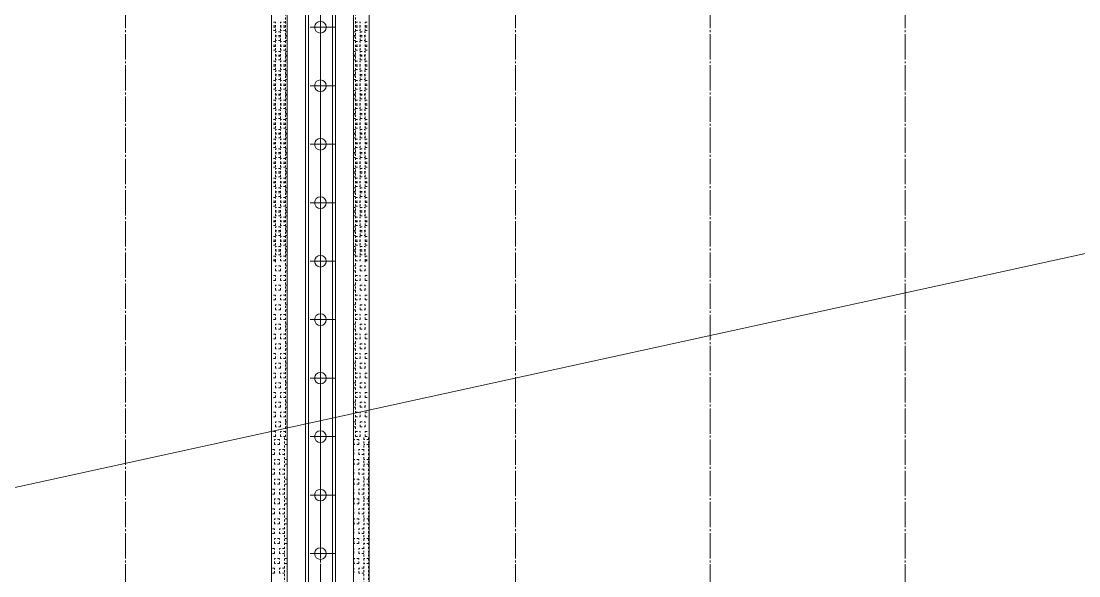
# Model space of a CAD drawing. Header units: millimetres. Extents: x 132745 to 150447, y -25377 to -12762.
# Drawn here: x 136112 to 136655, y -15472 to -15187 of the extents above; entities that cross this region are included whole.
import ezdxf

# ---------------------------------------------------------------- set-up
doc = ezdxf.new("R2010")
doc.units = ezdxf.units.MM
doc.linetypes.add('AD_LTYPE1 0 mm', pattern=[16, 13, -1, 1, -1])
doc.linetypes.add('AD_LTYPE3 0 mm', pattern=[2, 1, -1])
doc.layers.add('CAXA_0', color=7, linetype='Continuous', lineweight=18)
doc.layers.add('cdr_dim', color=7, linetype='Continuous', lineweight=18)
for name, color, linetype, lineweight, true_color in [('cdr_dwg1', 4, 'Continuous', 18, 0x00ffff), ('cdr_dwg3', 1, 'AD_LTYPE1 0 mm', 18, 0xff0000), ('cdr_dwg5', 6, 'AD_LTYPE3 0 mm', 18, 0xff00ff)]:
    doc.layers.add(name, color=color, linetype=linetype, lineweight=lineweight, true_color=true_color)

msp = doc.modelspace()

# ---------------------------------------------------------------- linework, layer by layer
at = {"layer": 'CAXA_0', "color": 4, "linetype": 'Continuous', "true_color": 0x00ffff}
for p, q in [((136258.217, -16145.337), (136258.217, -14441.471)), ((136273.602, -16145.337), (136273.602, -14441.471))]:
    msp.add_line(p, q, dxfattribs=at)
at = {"layer": 'CAXA_0', "color": 7, "linetype": 'Continuous'}
for p, q in [((136259.756, -16145.337), (136259.756, -14441.471)), ((136272.064, -16145.337), (136272.064, -14441.471))]:
    msp.add_line(p, q, dxfattribs=at)
at = {"layer": 'cdr_dim', "linetype": 'Continuous'}
msp.add_line((135904.525, -15471.262), (137665.95, -15086.175), dxfattribs=at)
at = {"layer": 'cdr_dwg1', "linetype": 'Continuous'}
for p, q in [((136240.91, -14481.471), (136240.91, -16135.337)), ((136248.91, -14481.471), (136248.91, -16135.337)), ((136282.91, -14481.471), (136282.91, -16135.337)), ((136290.91, -14481.471), (136290.91, -16135.337))]:
    msp.add_line(p, q, dxfattribs=at)
for centre in [(136265.91, -15190.471), (136265.91, -15220.471), (136265.91, -15250.471), (136265.91, -15280.471), (136265.91, -15310.471), (136265.91, -15340.471), (136265.91, -15370.471), (136265.91, -15370.471), (136265.91, -15400.471), (136265.91, -15430.471), (136265.91, -15460.471)]:
    msp.add_circle(centre, 3, dxfattribs=at)
at = {"layer": 'cdr_dwg3', "linetype": 'AD_LTYPE1 0 mm'}
for p, q in [((136165.91, -14377.961), (136165.91, -16225.471)), ((136265.91, -14377.961), (136265.91, -16225.471)), ((136365.91, -14377.961), (136365.91, -16225.471)), ((136465.91, -14377.961), (136465.91, -16225.471)), ((136565.91, -14377.961), (136565.91, -16225.471)), ((136265.91, -14409.707), (136265.91, -15588.471)), ((136265.91, -14437.471), (136265.91, -15451.791)), ((136273.602, -15190.471), (136259.756, -15190.471)), ((136273.602, -15220.471), (136259.756, -15220.471)), ((136273.602, -15250.471), (136259.756, -15250.471)), ((136273.602, -15280.471), (136259.756, -15280.471)), ((136273.602, -15310.471), (136259.756, -15310.471)), ((136273.602, -15340.471), (136259.756, -15340.471)), ((136273.602, -15370.471), (136259.756, -15370.471)), ((136273.602, -15370.471), (136259.756, -15370.471)), ((136273.602, -15400.471), (136259.756, -15400.471)), ((136273.602, -15430.471), (136259.756, -15430.471)), ((136273.602, -15460.471), (136259.756, -15460.471))]:
    msp.add_line(p, q, dxfattribs=at)
at = {"layer": 'cdr_dwg5', "linetype": 'AD_LTYPE3 0 mm'}
for p, q in [((136247.932, -15400.471), (136247.932, -14796.567)), ((136283.887, -15400.471), (136283.887, -14796.567)), ((136247.932, -15308.428), (136247.932, -14975.332)), ((136283.887, -15308.428), (136283.887, -14975.332)), ((136242.932, -15187.862), (136240.91, -15187.862)), ((136242.932, -15189.724), (136240.91, -15189.724)), ((136242.932, -15190.362), (136240.91, -15190.362)), ((136242.932, -15190.362), (136242.932, -15187.862)), ((136242.932, -15192.224), (136242.932, -15189.724)), ((136247.932, -15187.862), (136245.432, -15187.862)), ((136245.432, -15190.362), (136245.432, -15187.862)), ((136247.932, -15189.724), (136245.432, -15189.724)), ((136245.432, -15192.224), (136245.432, -15189.724)), ((136247.932, -15190.362), (136245.432, -15190.362)), ((136283.887, -15187.862), (136286.387, -15187.862)), ((136283.887, -15189.724), (136286.387, -15189.724)), ((136283.887, -15190.362), (136286.387, -15190.362)), ((136286.387, -15190.362), (136286.387, -15187.862)), ((136286.387, -15192.224), (136286.387, -15189.724)), ((136288.887, -15187.862), (136290.91, -15187.862)), ((136288.887, -15190.362), (136288.887, -15187.862)), ((136288.887, -15189.724), (136290.91, -15189.724)), ((136288.887, -15192.224), (136288.887, -15189.724)), ((136288.887, -15190.362), (136290.91, -15190.362)), ((136242.932, -15192.224), (136240.91, -15192.224)), ((136245.432, -15192.862), (136242.932, -15192.862)), ((136242.932, -15195.362), (136242.932, -15192.862)), ((136245.432, -15194.724), (136242.932, -15194.724)), ((136242.932, -15197.224), (136242.932, -15194.724)), ((136245.432, -15195.362), (136242.932, -15195.362)), ((136247.932, -15192.224), (136245.432, -15192.224)), ((136245.432, -15195.362), (136245.432, -15192.862)), ((136245.432, -15197.224), (136245.432, -15194.724)), ((136248.91, -15192.862), (136247.932, -15192.862)), ((136248.91, -15194.724), (136247.932, -15194.724)), ((136248.91, -15195.362), (136247.932, -15195.362)), ((136282.91, -15192.862), (136283.887, -15192.862)), ((136282.91, -15194.724), (136283.887, -15194.724)), ((136282.91, -15195.362), (136283.887, -15195.362)), ((136283.887, -15192.224), (136286.387, -15192.224)), ((136286.387, -15192.862), (136288.887, -15192.862)), ((136286.387, -15195.362), (136286.387, -15192.862)), ((136286.387, -15194.724), (136288.887, -15194.724)), ((136286.387, -15197.224), (136286.387, -15194.724)), ((136286.387, -15195.362), (136288.887, -15195.362)), ((136288.887, -15192.224), (136290.91, -15192.224)), ((136288.887, -15195.362), (136288.887, -15192.862)), ((136288.887, -15197.224), (136288.887, -15194.724)), ((136242.932, -15197.862), (136240.91, -15197.862)), ((136242.932, -15199.724), (136240.91, -15199.724)), ((136242.932, -15200.362), (136240.91, -15200.362)), ((136245.432, -15197.224), (136242.932, -15197.224)), ((136242.932, -15200.362), (136242.932, -15197.862)), ((136242.932, -15202.224), (136242.932, -15199.724)), ((136247.932, -15197.862), (136245.432, -15197.862)), ((136245.432, -15200.362), (136245.432, -15197.862)), ((136247.932, -15199.724), (136245.432, -15199.724)), ((136245.432, -15202.224), (136245.432, -15199.724)), ((136247.932, -15200.362), (136245.432, -15200.362)), ((136248.91, -15197.224), (136247.932, -15197.224)), ((136282.91, -15197.224), (136283.887, -15197.224)), ((136283.887, -15197.862), (136286.387, -15197.862)), ((136283.887, -15199.724), (136286.387, -15199.724)), ((136283.887, -15200.362), (136286.387, -15200.362)), ((136286.387, -15197.224), (136288.887, -15197.224)), ((136286.387, -15200.362), (136286.387, -15197.862)), ((136286.387, -15202.224), (136286.387, -15199.724)), ((136288.887, -15197.862), (136290.91, -15197.862)), ((136288.887, -15200.362), (136288.887, -15197.862)), ((136288.887, -15199.724), (136290.91, -15199.724)), ((136288.887, -15202.224), (136288.887, -15199.724)), ((136288.887, -15200.362), (136290.91, -15200.362)), ((136242.932, -15202.224), (136240.91, -15202.224)), ((136245.432, -15202.862), (136242.932, -15202.862)), ((136242.932, -15205.362), (136242.932, -15202.862)), ((136245.432, -15204.724), (136242.932, -15204.724)), ((136242.932, -15207.224), (136242.932, -15204.724)), ((136245.432, -15205.362), (136242.932, -15205.362)), ((136245.432, -15207.224), (136242.932, -15207.224)), ((136247.932, -15202.224), (136245.432, -15202.224)), ((136245.432, -15205.362), (136245.432, -15202.862)), ((136245.432, -15207.224), (136245.432, -15204.724)), ((136248.91, -15202.862), (136247.932, -15202.862)), ((136248.91, -15204.724), (136247.932, -15204.724)), ((136248.91, -15205.362), (136247.932, -15205.362)), ((136248.91, -15207.224), (136247.932, -15207.224)), ((136282.91, -15202.862), (136283.887, -15202.862)), ((136282.91, -15204.724), (136283.887, -15204.724)), ((136282.91, -15205.362), (136283.887, -15205.362)), ((136282.91, -15207.224), (136283.887, -15207.224)), ((136283.887, -15202.224), (136286.387, -15202.224)), ((136286.387, -15202.862), (136288.887, -15202.862)), ((136286.387, -15205.362), (136286.387, -15202.862)), ((136286.387, -15204.724), (136288.887, -15204.724)), ((136286.387, -15207.224), (136286.387, -15204.724)), ((136286.387, -15205.362), (136288.887, -15205.362)), ((136286.387, -15207.224), (136288.887, -15207.224)), ((136288.887, -15202.224), (136290.91, -15202.224)), ((136288.887, -15205.362), (136288.887, -15202.862)), ((136288.887, -15207.224), (136288.887, -15204.724)), ((136242.932, -15207.862), (136240.91, -15207.862)), ((136242.932, -15209.724), (136240.91, -15209.724)), ((136242.932, -15210.362), (136240.91, -15210.362)), ((136242.932, -15212.224), (136240.91, -15212.224)), ((136242.932, -15210.362), (136242.932, -15207.862)), ((136242.932, -15212.224), (136242.932, -15209.724)), ((136247.932, -15207.862), (136245.432, -15207.862)), ((136245.432, -15210.362), (136245.432, -15207.862)), ((136247.932, -15209.724), (136245.432, -15209.724)), ((136245.432, -15212.224), (136245.432, -15209.724)), ((136247.932, -15210.362), (136245.432, -15210.362)), ((136247.932, -15212.224), (136245.432, -15212.224)), ((136283.887, -15207.862), (136286.387, -15207.862)), ((136283.887, -15209.724), (136286.387, -15209.724)), ((136283.887, -15210.362), (136286.387, -15210.362)), ((136283.887, -15212.224), (136286.387, -15212.224)), ((136286.387, -15210.362), (136286.387, -15207.862)), ((136286.387, -15212.224), (136286.387, -15209.724)), ((136288.887, -15207.862), (136290.91, -15207.862)), ((136288.887, -15210.362), (136288.887, -15207.862)), ((136288.887, -15209.724), (136290.91, -15209.724)), ((136288.887, -15212.224), (136288.887, -15209.724)), ((136288.887, -15210.362), (136290.91, -15210.362)), ((136288.887, -15212.224), (136290.91, -15212.224)), ((136242.932, -15217.862), (136240.91, -15217.862)), ((136245.432, -15212.862), (136242.932, -15212.862)), ((136242.932, -15215.362), (136242.932, -15212.862)), ((136245.432, -15214.724), (136242.932, -15214.724)), ((136242.932, -15217.224), (136242.932, -15214.724)), ((136245.432, -15215.362), (136242.932, -15215.362)), ((136245.432, -15217.224), (136242.932, -15217.224)), ((136242.932, -15220.362), (136242.932, -15217.862)), ((136245.432, -15215.362), (136245.432, -15212.862)), ((136245.432, -15217.224), (136245.432, -15214.724)), ((136247.932, -15217.862), (136245.432, -15217.862)), ((136245.432, -15220.362), (136245.432, -15217.862)), ((136248.91, -15212.862), (136247.932, -15212.862)), ((136248.91, -15214.724), (136247.932, -15214.724)), ((136248.91, -15215.362), (136247.932, -15215.362)), ((136248.91, -15217.224), (136247.932, -15217.224)), ((136282.91, -15212.862), (136283.887, -15212.862)), ((136282.91, -15214.724), (136283.887, -15214.724)), ((136282.91, -15215.362), (136283.887, -15215.362)), ((136282.91, -15217.224), (136283.887, -15217.224)), ((136283.887, -15217.862), (136286.387, -15217.862)), ((136286.387, -15212.862), (136288.887, -15212.862)), ((136286.387, -15215.362), (136286.387, -15212.862)), ((136286.387, -15214.724), (136288.887, -15214.724)), ((136286.387, -15217.224), (136286.387, -15214.724)), ((136286.387, -15215.362), (136288.887, -15215.362)), ((136286.387, -15217.224), (136288.887, -15217.224)), ((136286.387, -15220.362), (136286.387, -15217.862)), ((136288.887, -15215.362), (136288.887, -15212.862)), ((136288.887, -15217.224), (136288.887, -15214.724)), ((136288.887, -15217.862), (136290.91, -15217.862)), ((136288.887, -15220.362), (136288.887, -15217.862)), ((136242.932, -15219.724), (136240.91, -15219.724)), ((136242.932, -15220.362), (136240.91, -15220.362)), ((136242.932, -15222.224), (136240.91, -15222.224)), ((136242.932, -15222.224), (136242.932, -15219.724)), ((136245.432, -15222.862), (136242.932, -15222.862)), ((136242.932, -15225.362), (136242.932, -15222.862)), ((136247.932, -15219.724), (136245.432, -15219.724)), ((136245.432, -15222.224), (136245.432, -15219.724)), ((136247.932, -15220.362), (136245.432, -15220.362)), ((136247.932, -15222.224), (136245.432, -15222.224)), ((136245.432, -15225.362), (136245.432, -15222.862)), ((136248.91, -15222.862), (136247.932, -15222.862)), ((136282.91, -15222.862), (136283.887, -15222.862)), ((136283.887, -15219.724), (136286.387, -15219.724)), ((136283.887, -15220.362), (136286.387, -15220.362)), ((136283.887, -15222.224), (136286.387, -15222.224)), ((136286.387, -15222.224), (136286.387, -15219.724)), ((136286.387, -15222.862), (136288.887, -15222.862)), ((136286.387, -15225.362), (136286.387, -15222.862)), ((136288.887, -15219.724), (136290.91, -15219.724)), ((136288.887, -15222.224), (136288.887, -15219.724)), ((136288.887, -15220.362), (136290.91, -15220.362)), ((136288.887, -15222.224), (136290.91, -15222.224)), ((136288.887, -15225.362), (136288.887, -15222.862)), ((136242.932, -15227.862), (136240.91, -15227.862)), ((136245.432, -15224.724), (136242.932, -15224.724)), ((136242.932, -15227.224), (136242.932, -15224.724)), ((136245.432, -15225.362), (136242.932, -15225.362)), ((136245.432, -15227.224), (136242.932, -15227.224)), ((136242.932, -15230.362), (136242.932, -15227.862)), ((136245.432, -15227.224), (136245.432, -15224.724)), ((136247.932, -15227.862), (136245.432, -15227.862)), ((136245.432, -15230.362), (136245.432, -15227.862)), ((136248.91, -15224.724), (136247.932, -15224.724)), ((136248.91, -15225.362), (136247.932, -15225.362)), ((136248.91, -15227.224), (136247.932, -15227.224)), ((136282.91, -15224.724), (136283.887, -15224.724)), ((136282.91, -15225.362), (136283.887, -15225.362)), ((136282.91, -15227.224), (136283.887, -15227.224)), ((136283.887, -15227.862), (136286.387, -15227.862)), ((136286.387, -15224.724), (136288.887, -15224.724)), ((136286.387, -15227.224), (136286.387, -15224.724)), ((136286.387, -15225.362), (136288.887, -15225.362)), ((136286.387, -15227.224), (136288.887, -15227.224)), ((136286.387, -15230.362), (136286.387, -15227.862)), ((136288.887, -15227.224), (136288.887, -15224.724)), ((136288.887, -15227.862), (136290.91, -15227.862)), ((136288.887, -15230.362), (136288.887, -15227.862)), ((136242.932, -15229.724), (136240.91, -15229.724)), ((136242.932, -15230.362), (136240.91, -15230.362)), ((136242.932, -15232.224), (136240.91, -15232.224)), ((136242.932, -15232.224), (136242.932, -15229.724)), ((136245.432, -15232.862), (136242.932, -15232.862)), ((136242.932, -15235.362), (136242.932, -15232.862)), ((136247.932, -15229.724), (136245.432, -15229.724)), ((136245.432, -15232.224), (136245.432, -15229.724)), ((136247.932, -15230.362), (136245.432, -15230.362)), ((136247.932, -15232.224), (136245.432, -15232.224)), ((136245.432, -15235.362), (136245.432, -15232.862)), ((136248.91, -15232.862), (136247.932, -15232.862)), ((136282.91, -15232.862), (136283.887, -15232.862)), ((136283.887, -15229.724), (136286.387, -15229.724)), ((136283.887, -15230.362), (136286.387, -15230.362)), ((136283.887, -15232.224), (136286.387, -15232.224)), ((136286.387, -15232.224), (136286.387, -15229.724)), ((136286.387, -15232.862), (136288.887, -15232.862)), ((136286.387, -15235.362), (136286.387, -15232.862)), ((136288.887, -15229.724), (136290.91, -15229.724)), ((136288.887, -15232.224), (136288.887, -15229.724)), ((136288.887, -15230.362), (136290.91, -15230.362)), ((136288.887, -15232.224), (136290.91, -15232.224)), ((136288.887, -15235.362), (136288.887, -15232.862)), ((136242.932, -15237.862), (136240.91, -15237.862)), ((136242.932, -15239.724), (136240.91, -15239.724)), ((136245.432, -15234.724), (136242.932, -15234.724)), ((136242.932, -15237.224), (136242.932, -15234.724)), ((136245.432, -15235.362), (136242.932, -15235.362)), ((136245.432, -15237.224), (136242.932, -15237.224)), ((136242.932, -15240.362), (136242.932, -15237.862)), ((136242.932, -15242.224), (136242.932, -15239.724)), ((136245.432, -15237.224), (136245.432, -15234.724)), ((136247.932, -15237.862), (136245.432, -15237.862)), ((136245.432, -15240.362), (136245.432, -15237.862)), ((136247.932, -15239.724), (136245.432, -15239.724)), ((136245.432, -15242.224), (136245.432, -15239.724)), ((136248.91, -15234.724), (136247.932, -15234.724)), ((136248.91, -15235.362), (136247.932, -15235.362)), ((136248.91, -15237.224), (136247.932, -15237.224)), ((136282.91, -15234.724), (136283.887, -15234.724)), ((136282.91, -15235.362), (136283.887, -15235.362)), ((136282.91, -15237.224), (136283.887, -15237.224)), ((136283.887, -15237.862), (136286.387, -15237.862)), ((136283.887, -15239.724), (136286.387, -15239.724)), ((136286.387, -15234.724), (136288.887, -15234.724)), ((136286.387, -15237.224), (136286.387, -15234.724)), ((136286.387, -15235.362), (136288.887, -15235.362)), ((136286.387, -15237.224), (136288.887, -15237.224)), ((136286.387, -15240.362), (136286.387, -15237.862)), ((136286.387, -15242.224), (136286.387, -15239.724)), ((136288.887, -15237.224), (136288.887, -15234.724)), ((136288.887, -15237.862), (136290.91, -15237.862)), ((136288.887, -15240.362), (136288.887, -15237.862)), ((136288.887, -15239.724), (136290.91, -15239.724)), ((136288.887, -15242.224), (136288.887, -15239.724)), ((136242.932, -15240.362), (136240.91, -15240.362)), ((136242.932, -15242.224), (136240.91, -15242.224)), ((136245.432, -15242.862), (136242.932, -15242.862)), ((136242.932, -15245.362), (136242.932, -15242.862)), ((136245.432, -15244.724), (136242.932, -15244.724)), ((136242.932, -15247.224), (136242.932, -15244.724)), ((136247.932, -15240.362), (136245.432, -15240.362)), ((136247.932, -15242.224), (136245.432, -15242.224)), ((136245.432, -15245.362), (136245.432, -15242.862)), ((136245.432, -15247.224), (136245.432, -15244.724)), ((136248.91, -15242.862), (136247.932, -15242.862)), ((136248.91, -15244.724), (136247.932, -15244.724)), ((136282.91, -15242.862), (136283.887, -15242.862)), ((136282.91, -15244.724), (136283.887, -15244.724)), ((136283.887, -15240.362), (136286.387, -15240.362)), ((136283.887, -15242.224), (136286.387, -15242.224)), ((136286.387, -15242.862), (136288.887, -15242.862)), ((136286.387, -15245.362), (136286.387, -15242.862)), ((136286.387, -15244.724), (136288.887, -15244.724)), ((136286.387, -15247.224), (136286.387, -15244.724)), ((136288.887, -15240.362), (136290.91, -15240.362)), ((136288.887, -15242.224), (136290.91, -15242.224)), ((136288.887, -15245.362), (136288.887, -15242.862)), ((136288.887, -15247.224), (136288.887, -15244.724)), ((136242.932, -15247.862), (136240.91, -15247.862)), ((136242.932, -15249.724), (136240.91, -15249.724)), ((136242.932, -15250.362), (136240.91, -15250.362)), ((136245.432, -15245.362), (136242.932, -15245.362)), ((136245.432, -15247.224), (136242.932, -15247.224)), ((136242.932, -15250.362), (136242.932, -15247.862)), ((136242.932, -15252.224), (136242.932, -15249.724)), ((136247.932, -15247.862), (136245.432, -15247.862)), ((136245.432, -15250.362), (136245.432, -15247.862)), ((136247.932, -15249.724), (136245.432, -15249.724)), ((136245.432, -15252.224), (136245.432, -15249.724)), ((136247.932, -15250.362), (136245.432, -15250.362)), ((136248.91, -15245.362), (136247.932, -15245.362)), ((136248.91, -15247.224), (136247.932, -15247.224)), ((136282.91, -15245.362), (136283.887, -15245.362)), ((136282.91, -15247.224), (136283.887, -15247.224)), ((136283.887, -15247.862), (136286.387, -15247.862)), ((136283.887, -15249.724), (136286.387, -15249.724)), ((136283.887, -15250.362), (136286.387, -15250.362)), ((136286.387, -15245.362), (136288.887, -15245.362)), ((136286.387, -15247.224), (136288.887, -15247.224)), ((136286.387, -15250.362), (136286.387, -15247.862)), ((136286.387, -15252.224), (136286.387, -15249.724)), ((136288.887, -15247.862), (136290.91, -15247.862)), ((136288.887, -15250.362), (136288.887, -15247.862)), ((136288.887, -15249.724), (136290.91, -15249.724)), ((136288.887, -15252.224), (136288.887, -15249.724)), ((136288.887, -15250.362), (136290.91, -15250.362)), ((136242.932, -15252.224), (136240.91, -15252.224)), ((136245.432, -15252.862), (136242.932, -15252.862)), ((136242.932, -15255.362), (136242.932, -15252.862)), ((136245.432, -15254.724), (136242.932, -15254.724)), ((136242.932, -15257.224), (136242.932, -15254.724)), ((136245.432, -15255.362), (136242.932, -15255.362)), ((136247.932, -15252.224), (136245.432, -15252.224)), ((136245.432, -15255.362), (136245.432, -15252.862)), ((136245.432, -15257.224), (136245.432, -15254.724)), ((136248.91, -15252.862), (136247.932, -15252.862)), ((136248.91, -15254.724), (136247.932, -15254.724)), ((136248.91, -15255.362), (136247.932, -15255.362)), ((136282.91, -15252.862), (136283.887, -15252.862)), ((136282.91, -15254.724), (136283.887, -15254.724)), ((136282.91, -15255.362), (136283.887, -15255.362)), ((136283.887, -15252.224), (136286.387, -15252.224)), ((136286.387, -15252.862), (136288.887, -15252.862)), ((136286.387, -15255.362), (136286.387, -15252.862)), ((136286.387, -15254.724), (136288.887, -15254.724)), ((136286.387, -15257.224), (136286.387, -15254.724)), ((136286.387, -15255.362), (136288.887, -15255.362)), ((136288.887, -15252.224), (136290.91, -15252.224)), ((136288.887, -15255.362), (136288.887, -15252.862)), ((136288.887, -15257.224), (136288.887, -15254.724)), ((136242.932, -15257.862), (136240.91, -15257.862)), ((136242.932, -15259.724), (136240.91, -15259.724)), ((136242.932, -15260.362), (136240.91, -15260.362)), ((136245.432, -15257.224), (136242.932, -15257.224)), ((136242.932, -15260.362), (136242.932, -15257.862)), ((136242.932, -15262.224), (136242.932, -15259.724)), ((136247.932, -15257.862), (136245.432, -15257.862)), ((136245.432, -15260.362), (136245.432, -15257.862)), ((136247.932, -15259.724), (136245.432, -15259.724)), ((136245.432, -15262.224), (136245.432, -15259.724)), ((136247.932, -15260.362), (136245.432, -15260.362)), ((136248.91, -15257.224), (136247.932, -15257.224)), ((136282.91, -15257.224), (136283.887, -15257.224)), ((136283.887, -15257.862), (136286.387, -15257.862)), ((136283.887, -15259.724), (136286.387, -15259.724)), ((136283.887, -15260.362), (136286.387, -15260.362)), ((136286.387, -15257.224), (136288.887, -15257.224)), ((136286.387, -15260.362), (136286.387, -15257.862)), ((136286.387, -15262.224), (136286.387, -15259.724)), ((136288.887, -15257.862), (136290.91, -15257.862)), ((136288.887, -15260.362), (136288.887, -15257.862)), ((136288.887, -15259.724), (136290.91, -15259.724)), ((136288.887, -15262.224), (136288.887, -15259.724)), ((136288.887, -15260.362), (136290.91, -15260.362)), ((136242.932, -15262.224), (136240.91, -15262.224)), ((136245.432, -15262.862), (136242.932, -15262.862)), ((136242.932, -15265.362), (136242.932, -15262.862)), ((136245.432, -15264.724), (136242.932, -15264.724)), ((136242.932, -15267.224), (136242.932, -15264.724)), ((136245.432, -15265.362), (136242.932, -15265.362)), ((136247.932, -15262.224), (136245.432, -15262.224)), ((136245.432, -15265.362), (136245.432, -15262.862)), ((136245.432, -15267.224), (136245.432, -15264.724)), ((136248.91, -15262.862), (136247.932, -15262.862)), ((136248.91, -15264.724), (136247.932, -15264.724)), ((136248.91, -15265.362), (136247.932, -15265.362)), ((136282.91, -15262.862), (136283.887, -15262.862)), ((136282.91, -15264.724), (136283.887, -15264.724)), ((136282.91, -15265.362), (136283.887, -15265.362)), ((136283.887, -15262.224), (136286.387, -15262.224)), ((136286.387, -15262.862), (136288.887, -15262.862)), ((136286.387, -15265.362), (136286.387, -15262.862)), ((136286.387, -15264.724), (136288.887, -15264.724)), ((136286.387, -15267.224), (136286.387, -15264.724)), ((136286.387, -15265.362), (136288.887, -15265.362)), ((136288.887, -15262.224), (136290.91, -15262.224)), ((136288.887, -15265.362), (136288.887, -15262.862)), ((136288.887, -15267.224), (136288.887, -15264.724)), ((136242.932, -15267.862), (136240.91, -15267.862)), ((136242.932, -15269.724), (136240.91, -15269.724)), ((136242.932, -15270.362), (136240.91, -15270.362)), ((136242.932, -15272.224), (136240.91, -15272.224)), ((136245.432, -15267.224), (136242.932, -15267.224)), ((136242.932, -15270.362), (136242.932, -15267.862)), ((136242.932, -15272.224), (136242.932, -15269.724)), ((136247.932, -15267.862), (136245.432, -15267.862)), ((136245.432, -15270.362), (136245.432, -15267.862)), ((136247.932, -15269.724), (136245.432, -15269.724)), ((136245.432, -15272.224), (136245.432, -15269.724)), ((136247.932, -15270.362), (136245.432, -15270.362)), ((136247.932, -15272.224), (136245.432, -15272.224)), ((136248.91, -15267.224), (136247.932, -15267.224)), ((136282.91, -15267.224), (136283.887, -15267.224)), ((136283.887, -15267.862), (136286.387, -15267.862)), ((136283.887, -15269.724), (136286.387, -15269.724)), ((136283.887, -15270.362), (136286.387, -15270.362)), ((136283.887, -15272.224), (136286.387, -15272.224)), ((136286.387, -15267.224), (136288.887, -15267.224)), ((136286.387, -15270.362), (136286.387, -15267.862)), ((136286.387, -15272.224), (136286.387, -15269.724)), ((136288.887, -15267.862), (136290.91, -15267.862)), ((136288.887, -15270.362), (136288.887, -15267.862)), ((136288.887, -15269.724), (136290.91, -15269.724)), ((136288.887, -15272.224), (136288.887, -15269.724)), ((136288.887, -15270.362), (136290.91, -15270.362)), ((136288.887, -15272.224), (136290.91, -15272.224)), ((136245.432, -15272.862), (136242.932, -15272.862)), ((136242.932, -15275.362), (136242.932, -15272.862)), ((136245.432, -15274.724), (136242.932, -15274.724)), ((136242.932, -15277.224), (136242.932, -15274.724)), ((136245.432, -15275.362), (136242.932, -15275.362)), ((136245.432, -15277.224), (136242.932, -15277.224)), ((136245.432, -15275.362), (136245.432, -15272.862)), ((136245.432, -15277.224), (136245.432, -15274.724)), ((136248.91, -15272.862), (136247.932, -15272.862)), ((136248.91, -15274.724), (136247.932, -15274.724)), ((136248.91, -15275.362), (136247.932, -15275.362)), ((136248.91, -15277.224), (136247.932, -15277.224)), ((136282.91, -15272.862), (136283.887, -15272.862)), ((136282.91, -15274.724), (136283.887, -15274.724)), ((136282.91, -15275.362), (136283.887, -15275.362)), ((136282.91, -15277.224), (136283.887, -15277.224)), ((136286.387, -15272.862), (136288.887, -15272.862)), ((136286.387, -15275.362), (136286.387, -15272.862)), ((136286.387, -15274.724), (136288.887, -15274.724)), ((136286.387, -15277.224), (136286.387, -15274.724)), ((136286.387, -15275.362), (136288.887, -15275.362)), ((136286.387, -15277.224), (136288.887, -15277.224)), ((136288.887, -15275.362), (136288.887, -15272.862)), ((136288.887, -15277.224), (136288.887, -15274.724)), ((136242.932, -15277.862), (136240.91, -15277.862)), ((136242.932, -15279.724), (136240.91, -15279.724)), ((136242.932, -15280.362), (136240.91, -15280.362)), ((136242.932, -15282.224), (136240.91, -15282.224)), ((136242.932, -15280.362), (136242.932, -15277.862)), ((136242.932, -15282.224), (136242.932, -15279.724)), ((136245.432, -15282.862), (136242.932, -15282.862)), ((136242.932, -15285.362), (136242.932, -15282.862)), ((136247.932, -15277.862), (136245.432, -15277.862)), ((136245.432, -15280.362), (136245.432, -15277.862)), ((136247.932, -15279.724), (136245.432, -15279.724)), ((136245.432, -15282.224), (136245.432, -15279.724)), ((136247.932, -15280.362), (136245.432, -15280.362)), ((136247.932, -15282.224), (136245.432, -15282.224)), ((136245.432, -15285.362), (136245.432, -15282.862)), ((136248.91, -15282.862), (136247.932, -15282.862)), ((136282.91, -15282.862), (136283.887, -15282.862)), ((136283.887, -15277.862), (136286.387, -15277.862)), ((136283.887, -15279.724), (136286.387, -15279.724)), ((136283.887, -15280.362), (136286.387, -15280.362)), ((136283.887, -15282.224), (136286.387, -15282.224)), ((136286.387, -15280.362), (136286.387, -15277.862)), ((136286.387, -15282.224), (136286.387, -15279.724)), ((136286.387, -15282.862), (136288.887, -15282.862)), ((136286.387, -15285.362), (136286.387, -15282.862)), ((136288.887, -15277.862), (136290.91, -15277.862)), ((136288.887, -15280.362), (136288.887, -15277.862)), ((136288.887, -15279.724), (136290.91, -15279.724)), ((136288.887, -15282.224), (136288.887, -15279.724)), ((136288.887, -15280.362), (136290.91, -15280.362)), ((136288.887, -15282.224), (136290.91, -15282.224)), ((136288.887, -15285.362), (136288.887, -15282.862)), ((136242.932, -15287.862), (136240.91, -15287.862)), ((136245.432, -15284.724), (136242.932, -15284.724)), ((136242.932, -15287.224), (136242.932, -15284.724)), ((136245.432, -15285.362), (136242.932, -15285.362)), ((136245.432, -15287.224), (136242.932, -15287.224)), ((136242.932, -15290.362), (136242.932, -15287.862)), ((136245.432, -15287.224), (136245.432, -15284.724)), ((136247.932, -15287.862), (136245.432, -15287.862)), ((136245.432, -15290.362), (136245.432, -15287.862)), ((136248.91, -15284.724), (136247.932, -15284.724)), ((136248.91, -15285.362), (136247.932, -15285.362)), ((136248.91, -15287.224), (136247.932, -15287.224)), ((136282.91, -15284.724), (136283.887, -15284.724)), ((136282.91, -15285.362), (136283.887, -15285.362)), ((136282.91, -15287.224), (136283.887, -15287.224)), ((136283.887, -15287.862), (136286.387, -15287.862)), ((136286.387, -15284.724), (136288.887, -15284.724)), ((136286.387, -15287.224), (136286.387, -15284.724)), ((136286.387, -15285.362), (136288.887, -15285.362)), ((136286.387, -15287.224), (136288.887, -15287.224)), ((136286.387, -15290.362), (136286.387, -15287.862)), ((136288.887, -15287.224), (136288.887, -15284.724)), ((136288.887, -15287.862), (136290.91, -15287.862)), ((136288.887, -15290.362), (136288.887, -15287.862)), ((136242.932, -15289.724), (136240.91, -15289.724)), ((136242.932, -15290.362), (136240.91, -15290.362)), ((136242.932, -15292.224), (136240.91, -15292.224)), ((136242.932, -15292.224), (136242.932, -15289.724)), ((136245.432, -15292.862), (136242.932, -15292.862)), ((136242.932, -15295.362), (136242.932, -15292.862)), ((136247.932, -15289.724), (136245.432, -15289.724)), ((136245.432, -15292.224), (136245.432, -15289.724)), ((136247.932, -15290.362), (136245.432, -15290.362)), ((136247.932, -15292.224), (136245.432, -15292.224)), ((136245.432, -15295.362), (136245.432, -15292.862)), ((136248.91, -15292.862), (136247.932, -15292.862)), ((136282.91, -15292.862), (136283.887, -15292.862)), ((136283.887, -15289.724), (136286.387, -15289.724)), ((136283.887, -15290.362), (136286.387, -15290.362)), ((136283.887, -15292.224), (136286.387, -15292.224)), ((136286.387, -15292.224), (136286.387, -15289.724)), ((136286.387, -15292.862), (136288.887, -15292.862)), ((136286.387, -15295.362), (136286.387, -15292.862)), ((136288.887, -15289.724), (136290.91, -15289.724)), ((136288.887, -15292.224), (136288.887, -15289.724)), ((136288.887, -15290.362), (136290.91, -15290.362)), ((136288.887, -15292.224), (136290.91, -15292.224)), ((136288.887, -15295.362), (136288.887, -15292.862)), ((136242.932, -15297.862), (136240.91, -15297.862)), ((136245.432, -15294.724), (136242.932, -15294.724)), ((136242.932, -15297.224), (136242.932, -15294.724)), ((136245.432, -15295.362), (136242.932, -15295.362)), ((136245.432, -15297.224), (136242.932, -15297.224)), ((136242.932, -15300.362), (136242.932, -15297.862)), ((136245.432, -15297.224), (136245.432, -15294.724)), ((136247.932, -15297.862), (136245.432, -15297.862)), ((136245.432, -15300.362), (136245.432, -15297.862)), ((136248.91, -15294.724), (136247.932, -15294.724)), ((136248.91, -15295.362), (136247.932, -15295.362)), ((136248.91, -15297.224), (136247.932, -15297.224)), ((136282.91, -15294.724), (136283.887, -15294.724)), ((136282.91, -15295.362), (136283.887, -15295.362)), ((136282.91, -15297.224), (136283.887, -15297.224)), ((136283.887, -15297.862), (136286.387, -15297.862)), ((136286.387, -15294.724), (136288.887, -15294.724)), ((136286.387, -15297.224), (136286.387, -15294.724)), ((136286.387, -15295.362), (136288.887, -15295.362)), ((136286.387, -15297.224), (136288.887, -15297.224)), ((136286.387, -15300.362), (136286.387, -15297.862)), ((136288.887, -15297.224), (136288.887, -15294.724)), ((136288.887, -15297.862), (136290.91, -15297.862)), ((136288.887, -15300.362), (136288.887, -15297.862)), ((136242.932, -15299.724), (136240.91, -15299.724)), ((136242.932, -15300.362), (136240.91, -15300.362)), ((136242.932, -15302.224), (136240.91, -15302.224)), ((136242.932, -15302.224), (136242.932, -15299.724)), ((136245.432, -15302.862), (136242.932, -15302.862)), ((136242.932, -15305.362), (136242.932, -15302.862)), ((136245.432, -15304.724), (136242.932, -15304.724)), ((136242.932, -15307.224), (136242.932, -15304.724)), ((136247.932, -15299.724), (136245.432, -15299.724)), ((136245.432, -15302.224), (136245.432, -15299.724)), ((136247.932, -15300.362), (136245.432, -15300.362)), ((136247.932, -15302.224), (136245.432, -15302.224)), ((136245.432, -15305.362), (136245.432, -15302.862)), ((136245.432, -15307.224), (136245.432, -15304.724)), ((136248.91, -15302.862), (136247.932, -15302.862)), ((136248.91, -15304.724), (136247.932, -15304.724)), ((136282.91, -15302.862), (136283.887, -15302.862)), ((136282.91, -15304.724), (136283.887, -15304.724)), ((136283.887, -15299.724), (136286.387, -15299.724)), ((136283.887, -15300.362), (136286.387, -15300.362)), ((136283.887, -15302.224), (136286.387, -15302.224)), ((136286.387, -15302.224), (136286.387, -15299.724)), ((136286.387, -15302.862), (136288.887, -15302.862)), ((136286.387, -15305.362), (136286.387, -15302.862)), ((136286.387, -15304.724), (136288.887, -15304.724)), ((136286.387, -15307.224), (136286.387, -15304.724)), ((136288.887, -15299.724), (136290.91, -15299.724)), ((136288.887, -15302.224), (136288.887, -15299.724)), ((136288.887, -15300.362), (136290.91, -15300.362)), ((136288.887, -15302.224), (136290.91, -15302.224)), ((136288.887, -15305.362), (136288.887, -15302.862)), ((136288.887, -15307.224), (136288.887, -15304.724)), ((136242.932, -15307.862), (136240.91, -15307.862)), ((136242.932, -15309.724), (136240.91, -15309.724)), ((136245.432, -15305.362), (136242.932, -15305.362)), ((136245.432, -15307.224), (136242.932, -15307.224)), ((136242.932, -15310.362), (136242.932, -15307.862)), ((136242.932, -15311.019), (136242.932, -15309.724)), ((136247.932, -15307.862), (136245.432, -15307.862)), ((136245.432, -15310.362), (136245.432, -15307.862)), ((136248.91, -15305.362), (136247.932, -15305.362)), ((136248.91, -15307.224), (136247.932, -15307.224)), ((136282.91, -15305.362), (136283.887, -15305.362)), ((136282.91, -15307.224), (136283.887, -15307.224)), ((136283.887, -15307.862), (136286.387, -15307.862)), ((136286.387, -15305.362), (136288.887, -15305.362)), ((136286.387, -15307.224), (136288.887, -15307.224)), ((136286.387, -15310.362), (136286.387, -15307.862)), ((136288.887, -15307.862), (136290.91, -15307.862)), ((136288.887, -15310.362), (136288.887, -15307.862)), ((136288.887, -15309.724), (136290.91, -15309.724)), ((136288.887, -15311.019), (136288.887, -15309.724)), ((136242.932, -15310.362), (136240.91, -15310.362)), ((136245.432, -15312.862), (136242.932, -15312.862)), ((136242.932, -15315.362), (136242.932, -15312.862)), ((136245.432, -15315.362), (136242.932, -15315.362)), ((136247.932, -15310.362), (136245.432, -15310.362)), ((136245.432, -15315.362), (136245.432, -15312.862)), ((136248.91, -15312.862), (136247.932, -15312.862)), ((136248.91, -15315.362), (136247.932, -15315.362)), ((136282.91, -15312.862), (136283.887, -15312.862)), ((136282.91, -15315.362), (136283.887, -15315.362)), ((136283.887, -15310.362), (136286.387, -15310.362)), ((136286.387, -15312.862), (136288.887, -15312.862)), ((136286.387, -15315.362), (136286.387, -15312.862)), ((136286.387, -15315.362), (136288.887, -15315.362)), ((136288.887, -15310.362), (136290.91, -15310.362)), ((136288.887, -15315.362), (136288.887, -15312.862)), ((136242.932, -15317.862), (136240.91, -15317.862)), ((136242.932, -15320.362), (136240.91, -15320.362)), ((136242.932, -15320.362), (136242.932, -15317.862)), ((136247.932, -15317.862), (136245.432, -15317.862)), ((136245.432, -15320.362), (136245.432, -15317.862)), ((136247.932, -15320.362), (136245.432, -15320.362)), ((136283.887, -15317.862), (136286.387, -15317.862)), ((136283.887, -15320.362), (136286.387, -15320.362)), ((136286.387, -15320.362), (136286.387, -15317.862)), ((136288.887, -15317.862), (136290.91, -15317.862)), ((136288.887, -15320.362), (136288.887, -15317.862)), ((136288.887, -15320.362), (136290.91, -15320.362)), ((136245.432, -15322.862), (136242.932, -15322.862)), ((136242.932, -15325.362), (136242.932, -15322.862)), ((136245.432, -15325.362), (136242.932, -15325.362)), ((136245.432, -15325.362), (136245.432, -15322.862)), ((136248.91, -15322.862), (136247.932, -15322.862)), ((136248.91, -15325.362), (136247.932, -15325.362)), ((136282.91, -15322.862), (136283.887, -15322.862)), ((136282.91, -15325.362), (136283.887, -15325.362)), ((136286.387, -15322.862), (136288.887, -15322.862)), ((136286.387, -15325.362), (136286.387, -15322.862)), ((136286.387, -15325.362), (136288.887, -15325.362)), ((136288.887, -15325.362), (136288.887, -15322.862)), ((136242.932, -15327.862), (136240.91, -15327.862)), ((136242.932, -15330.362), (136240.91, -15330.362)), ((136242.932, -15330.362), (136242.932, -15327.862)), ((136247.932, -15327.862), (136245.432, -15327.862)), ((136245.432, -15330.362), (136245.432, -15327.862)), ((136247.932, -15330.362), (136245.432, -15330.362)), ((136283.887, -15327.862), (136286.387, -15327.862)), ((136283.887, -15330.362), (136286.387, -15330.362)), ((136286.387, -15330.362), (136286.387, -15327.862)), ((136288.887, -15327.862), (136290.91, -15327.862)), ((136288.887, -15330.362), (136288.887, -15327.862)), ((136288.887, -15330.362), (136290.91, -15330.362)), ((136245.432, -15332.862), (136242.932, -15332.862)), ((136242.932, -15335.362), (136242.932, -15332.862)), ((136245.432, -15335.362), (136242.932, -15335.362)), ((136245.432, -15335.362), (136245.432, -15332.862)), ((136248.91, -15332.862), (136247.932, -15332.862)), ((136248.91, -15335.362), (136247.932, -15335.362)), ((136282.91, -15332.862), (136283.887, -15332.862)), ((136282.91, -15335.362), (136283.887, -15335.362)), ((136286.387, -15332.862), (136288.887, -15332.862)), ((136286.387, -15335.362), (136286.387, -15332.862)), ((136286.387, -15335.362), (136288.887, -15335.362)), ((136288.887, -15335.362), (136288.887, -15332.862)), ((136242.932, -15337.862), (136240.91, -15337.862)), ((136242.932, -15340.362), (136240.91, -15340.362)), ((136242.932, -15340.362), (136242.932, -15337.862)), ((136245.432, -15342.862), (136242.932, -15342.862)), ((136242.932, -15345.362), (136242.932, -15342.862)), ((136247.932, -15337.862), (136245.432, -15337.862)), ((136245.432, -15340.362), (136245.432, -15337.862)), ((136247.932, -15340.362), (136245.432, -15340.362)), ((136245.432, -15345.362), (136245.432, -15342.862)), ((136248.91, -15342.862), (136247.932, -15342.862)), ((136282.91, -15342.862), (136283.887, -15342.862)), ((136283.887, -15337.862), (136286.387, -15337.862)), ((136283.887, -15340.362), (136286.387, -15340.362)), ((136286.387, -15340.362), (136286.387, -15337.862)), ((136286.387, -15342.862), (136288.887, -15342.862)), ((136286.387, -15345.362), (136286.387, -15342.862)), ((136288.887, -15337.862), (136290.91, -15337.862)), ((136288.887, -15340.362), (136288.887, -15337.862)), ((136288.887, -15340.362), (136290.91, -15340.362)), ((136288.887, -15345.362), (136288.887, -15342.862)), ((136242.932, -15347.862), (136240.91, -15347.862)), ((136245.432, -15345.362), (136242.932, -15345.362)), ((136242.932, -15350.362), (136242.932, -15347.862)), ((136247.932, -15347.862), (136245.432, -15347.862)), ((136245.432, -15350.362), (136245.432, -15347.862)), ((136248.91, -15345.362), (136247.932, -15345.362)), ((136282.91, -15345.362), (136283.887, -15345.362)), ((136283.887, -15347.862), (136286.387, -15347.862)), ((136286.387, -15345.362), (136288.887, -15345.362)), ((136286.387, -15350.362), (136286.387, -15347.862)), ((136288.887, -15347.862), (136290.91, -15347.862)), ((136288.887, -15350.362), (136288.887, -15347.862)), ((136242.932, -15350.362), (136240.91, -15350.362)), ((136245.432, -15352.862), (136242.932, -15352.862)), ((136242.932, -15355.362), (136242.932, -15352.862)), ((136247.932, -15350.362), (136245.432, -15350.362)), ((136245.432, -15355.362), (136245.432, -15352.862)), ((136248.91, -15352.862), (136247.932, -15352.862)), ((136282.91, -15352.862), (136283.887, -15352.862)), ((136283.887, -15350.362), (136286.387, -15350.362)), ((136286.387, -15352.862), (136288.887, -15352.862)), ((136286.387, -15355.362), (136286.387, -15352.862)), ((136288.887, -15350.362), (136290.91, -15350.362)), ((136288.887, -15355.362), (136288.887, -15352.862)), ((136242.932, -15357.862), (136240.91, -15357.862)), ((136245.432, -15355.362), (136242.932, -15355.362)), ((136242.932, -15360.362), (136242.932, -15357.862)), ((136247.932, -15357.862), (136245.432, -15357.862)), ((136245.432, -15360.362), (136245.432, -15357.862)), ((136248.91, -15355.362), (136247.932, -15355.362)), ((136282.91, -15355.362), (136283.887, -15355.362)), ((136283.887, -15357.862), (136286.387, -15357.862)), ((136286.387, -15355.362), (136288.887, -15355.362)), ((136286.387, -15360.362), (136286.387, -15357.862)), ((136288.887, -15357.862), (136290.91, -15357.862)), ((136288.887, -15360.362), (136288.887, -15357.862)), ((136242.932, -15360.362), (136240.91, -15360.362)), ((136245.432, -15362.862), (136242.932, -15362.862)), ((136242.932, -15365.362), (136242.932, -15362.862)), ((136247.932, -15360.362), (136245.432, -15360.362)), ((136245.432, -15365.362), (136245.432, -15362.862)), ((136248.91, -15362.862), (136247.932, -15362.862)), ((136282.91, -15362.862), (136283.887, -15362.862)), ((136283.887, -15360.362), (136286.387, -15360.362)), ((136286.387, -15362.862), (136288.887, -15362.862)), ((136286.387, -15365.362), (136286.387, -15362.862)), ((136288.887, -15360.362), (136290.91, -15360.362)), ((136288.887, -15365.362), (136288.887, -15362.862)), ((136242.932, -15367.862), (136240.91, -15367.862)), ((136245.432, -15365.362), (136242.932, -15365.362)), ((136242.932, -15370.362), (136242.932, -15367.862)), ((136247.932, -15367.862), (136245.432, -15367.862)), ((136245.432, -15370.362), (136245.432, -15367.862)), ((136248.91, -15365.362), (136247.932, -15365.362)), ((136282.91, -15365.362), (136283.887, -15365.362)), ((136283.887, -15367.862), (136286.387, -15367.862)), ((136286.387, -15365.362), (136288.887, -15365.362)), ((136286.387, -15370.362), (136286.387, -15367.862)), ((136288.887, -15367.862), (136290.91, -15367.862)), ((136288.887, -15370.362), (136288.887, -15367.862)), ((136242.932, -15370.362), (136240.91, -15370.362)), ((136245.432, -15372.862), (136242.932, -15372.862)), ((136242.932, -15375.362), (136242.932, -15372.862)), ((136245.432, -15375.362), (136242.932, -15375.362)), ((136247.932, -15370.362), (136245.432, -15370.362)), ((136245.432, -15375.362), (136245.432, -15372.862)), ((136248.91, -15372.862), (136247.932, -15372.862)), ((136248.91, -15375.362), (136247.932, -15375.362)), ((136282.91, -15372.862), (136283.887, -15372.862)), ((136282.91, -15375.362), (136283.887, -15375.362)), ((136283.887, -15370.362), (136286.387, -15370.362)), ((136286.387, -15372.862), (136288.887, -15372.862)), ((136286.387, -15375.362), (136286.387, -15372.862)), ((136286.387, -15375.362), (136288.887, -15375.362)), ((136288.887, -15370.362), (136290.91, -15370.362)), ((136288.887, -15375.362), (136288.887, -15372.862)), ((136242.932, -15377.862), (136240.91, -15377.862)), ((136242.932, -15380.362), (136240.91, -15380.362)), ((136242.932, -15380.362), (136242.932, -15377.862)), ((136247.932, -15377.862), (136245.432, -15377.862)), ((136245.432, -15380.362), (136245.432, -15377.862)), ((136247.932, -15380.362), (136245.432, -15380.362)), ((136283.887, -15377.862), (136286.387, -15377.862)), ((136283.887, -15380.362), (136286.387, -15380.362)), ((136286.387, -15380.362), (136286.387, -15377.862)), ((136288.887, -15377.862), (136290.91, -15377.862)), ((136288.887, -15380.362), (136288.887, -15377.862)), ((136288.887, -15380.362), (136290.91, -15380.362)), ((136245.432, -15382.862), (136242.932, -15382.862)), ((136242.932, -15385.362), (136242.932, -15382.862)), ((136245.432, -15385.362), (136242.932, -15385.362)), ((136245.432, -15385.362), (136245.432, -15382.862)), ((136248.91, -15382.862), (136247.932, -15382.862)), ((136248.91, -15385.362), (136247.932, -15385.362)), ((136282.91, -15382.862), (136283.887, -15382.862)), ((136282.91, -15385.362), (136283.887, -15385.362)), ((136286.387, -15382.862), (136288.887, -15382.862)), ((136286.387, -15385.362), (136286.387, -15382.862)), ((136286.387, -15385.362), (136288.887, -15385.362)), ((136288.887, -15385.362), (136288.887, -15382.862)), ((136242.932, -15387.862), (136240.91, -15387.862)), ((136242.932, -15390.362), (136240.91, -15390.362)), ((136242.932, -15390.362), (136242.932, -15387.862)), ((136247.932, -15387.862), (136245.432, -15387.862)), ((136245.432, -15390.362), (136245.432, -15387.862)), ((136247.932, -15390.362), (136245.432, -15390.362)), ((136283.887, -15387.862), (136286.387, -15387.862)), ((136283.887, -15390.362), (136286.387, -15390.362)), ((136286.387, -15390.362), (136286.387, -15387.862)), ((136288.887, -15387.862), (136290.91, -15387.862)), ((136288.887, -15390.362), (136288.887, -15387.862)), ((136288.887, -15390.362), (136290.91, -15390.362)), ((136245.432, -15392.862), (136242.932, -15392.862)), ((136242.932, -15395.362), (136242.932, -15392.862)), ((136245.432, -15395.362), (136242.932, -15395.362)), ((136245.432, -15395.362), (136245.432, -15392.862)), ((136248.91, -15392.862), (136247.932, -15392.862)), ((136248.91, -15395.362), (136247.932, -15395.362)), ((136282.91, -15392.862), (136283.887, -15392.862)), ((136282.91, -15395.362), (136283.887, -15395.362)), ((136286.387, -15392.862), (136288.887, -15392.862)), ((136286.387, -15395.362), (136286.387, -15392.862)), ((136286.387, -15395.362), (136288.887, -15395.362)), ((136288.887, -15395.362), (136288.887, -15392.862)), ((136242.932, -15397.862), (136240.91, -15397.862)), ((136242.932, -15400.362), (136240.91, -15400.362)), ((136244.93, -15401.975), (136242.39, -15401.975)), ((136242.39, -15404.515), (136242.39, -15401.975)), ((136242.932, -15400.362), (136242.932, -15397.862)), ((136244.93, -15404.515), (136244.93, -15401.975)), ((136247.932, -15397.862), (136245.432, -15397.862)), ((136245.432, -15400.362), (136245.432, -15397.862)), ((136247.932, -15400.362), (136245.432, -15400.362)), ((136247.47, -15511.972), (136247.47, -15400.362)), ((136248.91, -15401.975), (136247.47, -15401.975)), ((136285.57, -15401.975), (136283.03, -15401.975)), ((136283.03, -15404.515), (136283.03, -15401.975)), ((136283.887, -15397.862), (136286.387, -15397.862)), ((136283.887, -15400.362), (136286.387, -15400.362)), ((136285.57, -15404.515), (136285.57, -15401.975)), ((136286.387, -15400.362), (136286.387, -15397.862)), ((136288.11, -15511.972), (136288.11, -15400.362)), ((136290.65, -15401.975), (136288.11, -15401.975)), ((136288.887, -15397.862), (136290.91, -15397.862)), ((136288.887, -15400.362), (136288.887, -15397.862)), ((136288.887, -15400.362), (136290.91, -15400.362)), ((136290.65, -15511.972), (136290.65, -15400.362)), ((136242.39, -15407.055), (136240.91, -15407.055)), ((136244.93, -15404.515), (136242.39, -15404.515)), ((136242.39, -15409.595), (136242.39, -15407.055)), ((136247.47, -15407.055), (136244.93, -15407.055)), ((136244.93, -15409.595), (136244.93, -15407.055)), ((136248.91, -15404.515), (136247.47, -15404.515)), ((136283.03, -15407.055), (136282.91, -15407.055)), ((136285.57, -15404.515), (136283.03, -15404.515)), ((136283.03, -15409.595), (136283.03, -15407.055)), ((136288.11, -15407.055), (136285.57, -15407.055)), ((136285.57, -15409.595), (136285.57, -15407.055)), ((136290.65, -15404.515), (136288.11, -15404.515)), ((136290.91, -15407.055), (136290.65, -15407.055)), ((136242.39, -15409.595), (136240.91, -15409.595)), ((136244.93, -15412.135), (136242.39, -15412.135)), ((136242.39, -15414.675), (136242.39, -15412.135)), ((136247.47, -15409.595), (136244.93, -15409.595)), ((136244.93, -15414.675), (136244.93, -15412.135)), ((136248.91, -15412.135), (136247.47, -15412.135)), ((136283.03, -15409.595), (136282.91, -15409.595)), ((136285.57, -15412.135), (136283.03, -15412.135)), ((136283.03, -15414.675), (136283.03, -15412.135)), ((136288.11, -15409.595), (136285.57, -15409.595)), ((136285.57, -15414.675), (136285.57, -15412.135)), ((136290.65, -15412.135), (136288.11, -15412.135)), ((136290.91, -15409.595), (136290.65, -15409.595)), ((136242.39, -15417.215), (136240.91, -15417.215)), ((136244.93, -15414.675), (136242.39, -15414.675)), ((136242.39, -15419.755), (136242.39, -15417.215)), ((136247.47, -15417.215), (136244.93, -15417.215)), ((136244.93, -15419.755), (136244.93, -15417.215)), ((136248.91, -15414.675), (136247.47, -15414.675)), ((136283.03, -15417.215), (136282.91, -15417.215)), ((136285.57, -15414.675), (136283.03, -15414.675)), ((136283.03, -15419.755), (136283.03, -15417.215)), ((136288.11, -15417.215), (136285.57, -15417.215)), ((136285.57, -15419.755), (136285.57, -15417.215)), ((136290.65, -15414.675), (136288.11, -15414.675)), ((136290.91, -15417.215), (136290.65, -15417.215)), ((136242.39, -15419.755), (136240.91, -15419.755)), ((136244.93, -15422.295), (136242.39, -15422.295)), ((136242.39, -15424.835), (136242.39, -15422.295)), ((136247.47, -15419.755), (136244.93, -15419.755)), ((136244.93, -15424.835), (136244.93, -15422.295)), ((136248.91, -15422.295), (136247.47, -15422.295)), ((136283.03, -15419.755), (136282.91, -15419.755)), ((136285.57, -15422.295), (136283.03, -15422.295)), ((136283.03, -15424.835), (136283.03, -15422.295)), ((136288.11, -15419.755), (136285.57, -15419.755)), ((136285.57, -15424.835), (136285.57, -15422.295)), ((136290.65, -15422.295), (136288.11, -15422.295)), ((136290.91, -15419.755), (136290.65, -15419.755)), ((136242.39, -15427.375), (136240.91, -15427.375)), ((136244.93, -15424.835), (136242.39, -15424.835)), ((136242.39, -15429.915), (136242.39, -15427.375)), ((136247.47, -15427.375), (136244.93, -15427.375)), ((136244.93, -15429.915), (136244.93, -15427.375)), ((136248.91, -15424.835), (136247.47, -15424.835)), ((136283.03, -15427.375), (136282.91, -15427.375)), ((136285.57, -15424.835), (136283.03, -15424.835)), ((136283.03, -15429.915), (136283.03, -15427.375)), ((136288.11, -15427.375), (136285.57, -15427.375)), ((136285.57, -15429.915), (136285.57, -15427.375)), ((136290.65, -15424.835), (136288.11, -15424.835)), ((136290.91, -15427.375), (136290.65, -15427.375)), ((136242.39, -15429.915), (136240.91, -15429.915)), ((136244.93, -15432.455), (136242.39, -15432.455)), ((136242.39, -15434.995), (136242.39, -15432.455)), ((136244.93, -15434.995), (136242.39, -15434.995)), ((136247.47, -15429.915), (136244.93, -15429.915)), ((136244.93, -15434.995), (136244.93, -15432.455)), ((136248.91, -15432.455), (136247.47, -15432.455)), ((136248.91, -15434.995), (136247.47, -15434.995)), ((136283.03, -15429.915), (136282.91, -15429.915)), ((136285.57, -15432.455), (136283.03, -15432.455)), ((136283.03, -15434.995), (136283.03, -15432.455)), ((136285.57, -15434.995), (136283.03, -15434.995)), ((136288.11, -15429.915), (136285.57, -15429.915)), ((136285.57, -15434.995), (136285.57, -15432.455)), ((136290.65, -15432.455), (136288.11, -15432.455)), ((136290.65, -15434.995), (136288.11, -15434.995)), ((136290.91, -15429.915), (136290.65, -15429.915)), ((136242.39, -15437.535), (136240.91, -15437.535)), ((136242.39, -15440.075), (136240.91, -15440.075)), ((136242.39, -15440.075), (136242.39, -15437.535)), ((136247.47, -15437.535), (136244.93, -15437.535)), ((136244.93, -15440.075), (136244.93, -15437.535)), ((136247.47, -15440.075), (136244.93, -15440.075)), ((136283.03, -15437.535), (136282.91, -15437.535)), ((136283.03, -15440.075), (136282.91, -15440.075)), ((136283.03, -15440.075), (136283.03, -15437.535)), ((136288.11, -15437.535), (136285.57, -15437.535)), ((136285.57, -15440.075), (136285.57, -15437.535)), ((136288.11, -15440.075), (136285.57, -15440.075)), ((136290.91, -15437.535), (136290.65, -15437.535)), ((136290.91, -15440.075), (136290.65, -15440.075)), ((136244.93, -15442.615), (136242.39, -15442.615)), ((136242.39, -15445.155), (136242.39, -15442.615)), ((136244.93, -15445.155), (136242.39, -15445.155)), ((136244.93, -15445.155), (136244.93, -15442.615)), ((136248.91, -15442.615), (136247.47, -15442.615)), ((136248.91, -15445.155), (136247.47, -15445.155)), ((136285.57, -15442.615), (136283.03, -15442.615)), ((136283.03, -15445.155), (136283.03, -15442.615)), ((136285.57, -15445.155), (136283.03, -15445.155)), ((136285.57, -15445.155), (136285.57, -15442.615)), ((136290.65, -15442.615), (136288.11, -15442.615)), ((136290.65, -15445.155), (136288.11, -15445.155)), ((136242.39, -15447.695), (136240.91, -15447.695)), ((136242.39, -15450.235), (136240.91, -15450.235)), ((136242.39, -15450.235), (136242.39, -15447.695)), ((136247.47, -15447.695), (136244.93, -15447.695)), ((136244.93, -15450.235), (136244.93, -15447.695)), ((136247.47, -15450.235), (136244.93, -15450.235)), ((136283.03, -15447.695), (136282.91, -15447.695)), ((136283.03, -15450.235), (136282.91, -15450.235)), ((136283.03, -15450.235), (136283.03, -15447.695)), ((136288.11, -15447.695), (136285.57, -15447.695)), ((136285.57, -15450.235), (136285.57, -15447.695)), ((136288.11, -15450.235), (136285.57, -15450.235)), ((136290.91, -15447.695), (136290.65, -15447.695)), ((136290.91, -15450.235), (136290.65, -15450.235)), ((136244.93, -15452.775), (136242.39, -15452.775)), ((136242.39, -15455.315), (136242.39, -15452.775)), ((136244.93, -15455.315), (136242.39, -15455.315)), ((136244.93, -15455.315), (136244.93, -15452.775)), ((136248.91, -15452.775), (136247.47, -15452.775)), ((136248.91, -15455.315), (136247.47, -15455.315)), ((136285.57, -15452.775), (136283.03, -15452.775)), ((136283.03, -15455.315), (136283.03, -15452.775)), ((136285.57, -15455.315), (136283.03, -15455.315)), ((136285.57, -15455.315), (136285.57, -15452.775)), ((136290.65, -15452.775), (136288.11, -15452.775)), ((136290.65, -15455.315), (136288.11, -15455.315)), ((136242.39, -15457.855), (136240.91, -15457.855)), ((136242.39, -15460.395), (136240.91, -15460.395)), ((136242.39, -15460.395), (136242.39, -15457.855)), ((136247.47, -15457.855), (136244.93, -15457.855)), ((136244.93, -15460.395), (136244.93, -15457.855)), ((136247.47, -15460.395), (136244.93, -15460.395)), ((136283.03, -15457.855), (136282.91, -15457.855)), ((136283.03, -15460.395), (136282.91, -15460.395)), ((136283.03, -15460.395), (136283.03, -15457.855)), ((136288.11, -15457.855), (136285.57, -15457.855)), ((136285.57, -15460.395), (136285.57, -15457.855)), ((136288.11, -15460.395), (136285.57, -15460.395)), ((136290.91, -15457.855), (136290.65, -15457.855)), ((136290.91, -15460.395), (136290.65, -15460.395)), ((136244.93, -15462.935), (136242.39, -15462.935)), ((136242.39, -15465.475), (136242.39, -15462.935)), ((136244.93, -15465.475), (136242.39, -15465.475)), ((136244.93, -15465.475), (136244.93, -15462.935)), ((136248.91, -15462.935), (136247.47, -15462.935)), ((136248.91, -15465.475), (136247.47, -15465.475)), ((136285.57, -15462.935), (136283.03, -15462.935)), ((136283.03, -15465.475), (136283.03, -15462.935)), ((136285.57, -15465.475), (136283.03, -15465.475)), ((136285.57, -15465.475), (136285.57, -15462.935)), ((136290.65, -15462.935), (136288.11, -15462.935)), ((136290.65, -15465.475), (136288.11, -15465.475)), ((136242.39, -15468.015), (136240.91, -15468.015)), ((136242.39, -15470.555), (136240.91, -15470.555)), ((136242.39, -15470.555), (136242.39, -15468.015)), ((136247.47, -15468.015), (136244.93, -15468.015)), ((136244.93, -15470.555), (136244.93, -15468.015)), ((136247.47, -15470.555), (136244.93, -15470.555)), ((136283.03, -15468.015), (136282.91, -15468.015)), ((136283.03, -15470.555), (136282.91, -15470.555)), ((136283.03, -15470.555), (136283.03, -15468.015)), ((136288.11, -15468.015), (136285.57, -15468.015)), ((136285.57, -15470.555), (136285.57, -15468.015)), ((136288.11, -15470.555), (136285.57, -15470.555)), ((136290.91, -15468.015), (136290.65, -15468.015)), ((136290.91, -15470.555), (136290.65, -15470.555))]:
    msp.add_line(p, q, dxfattribs=at)

doc.saveas('drawing.dxf')
